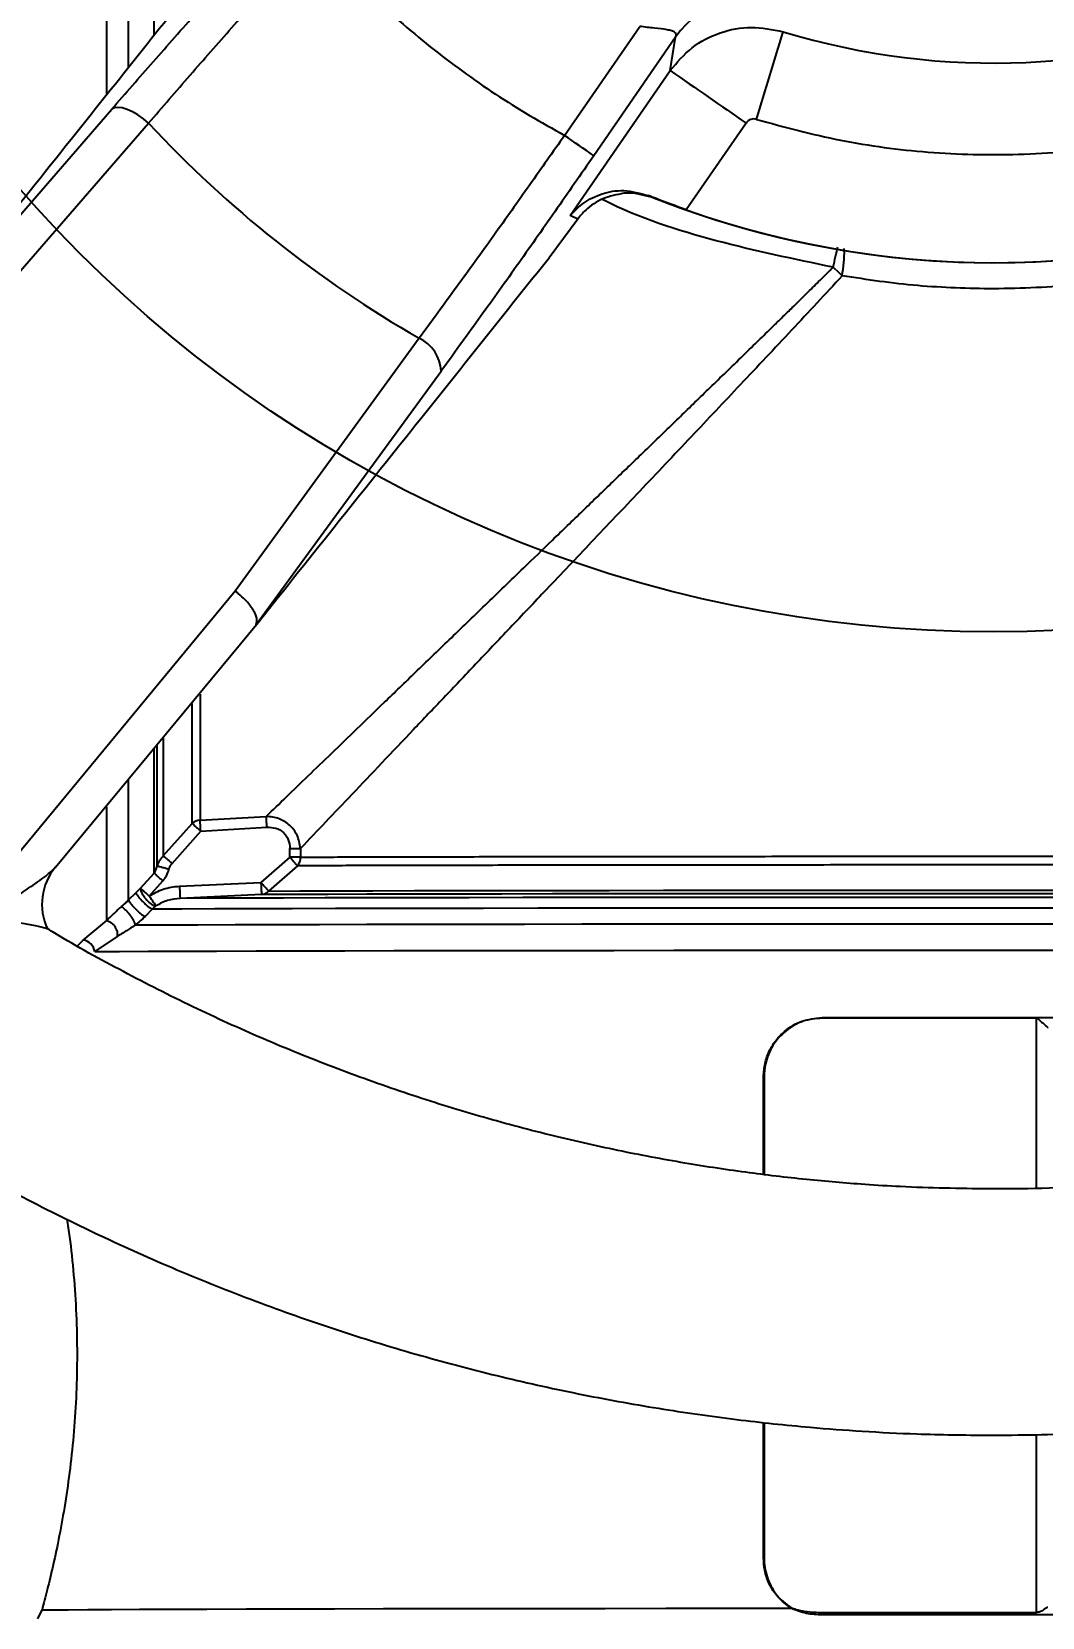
# Model space of a CAD drawing. Header units: millimetres. Extents: x 2180 to 4616, y 795 to 2518.
# Drawn here: x 2909 to 2991.1, y 1013 to 1141.8 of the extents above; entities that cross this region are included whole.
import ezdxf

# ---------------------------------------------------------------- set-up
doc = ezdxf.new("R2010")
doc.units = ezdxf.units.MM
doc.layers.add('AM_5', color=3, linetype='Continuous', lineweight=25)
doc.styles.add('SLDTEXTSTYLE1', font='txt.shx', dxfattribs={"width": 0.7, "bigfont": 'gbcbig.shx'})
doc.dimstyles.new('SLDDIMSTYLE12$0', dxfattribs={"dimtxt": 12, "dimasz": 10, "dimexe": 0, "dimexo": 0.0625, "dimgap": 0.875, "dimtad": 1, "dimdec": 1, "dimlfac": 1.8, "dimrnd": 1e-09, "dimzin": 12, "dimdsep": 46, "dimtxsty": 'SLDTEXTSTYLE1', "dimcen": 0.09, "dimdle": 8.16, "dimclrd": 3, "dimclre": 3, "dimadec": 0, "dimazin": 3, "dimtfac": 1, "dimtdec": 1, "dimtofl": 0, "dimtmove": 0, "dimatfit": 3, "dimfxl": 0, "dimfrac": 2, "dimtolj": 1, "dimlwd": 5, "dimlwe": 5, "dimarcsym": 0})

# ---------------------------------------------------------------- blocks, each defined once
blk = doc.blocks.new('*D55')
at = {"layer": 'AM_5', "color": 3, "lineweight": 5, "transparency": 16777216}
blk.add_line((2986.85, 1196.43), (2798.86, 1196.43), dxfattribs=at)
at = {"layer": 'AM_5', "color": 3, "linetype": 'Continuous', "lineweight": 5, "transparency": 16777216}
for p, q in [((2798.86, 1186.43), (2798.86, 964.81)), ((2941.11, 954.81), (2798.86, 954.81))]:
    blk.add_line(p, q, dxfattribs=at)
at = {"layer": 'AM_5', "color": 3, "transparency": 16777216}
for points in [[(2797.19, 1186.43), (2800.53, 1186.43), (2798.86, 1196.43)], [(2797.19, 964.81), (2800.53, 964.81), (2798.86, 954.81)]]:
    blk.add_solid(points, dxfattribs=at)
at = {"layer": 'Defpoints', "color": 0, "transparency": 16777216}
for p in [(2986.92, 1196.43), (2798.86, 954.81), (2941.17, 954.81)]:
    blk.add_point(p, dxfattribs=at)
at = {"layer": 'AM_5', "color": 0, "transparency": 16777216, "insert": (2791.98, 1022.1), "char_height": 12, "attachment_point": 5, "rotation": 90, "style": 'SLDTEXTSTYLE1'}
blk.add_mtext('\\A1;245', dxfattribs=at)

msp = doc.modelspace()

# ---------------------------------------------------------------- linework, layer by layer
at = {"color": 7, "linetype": 'Continuous', "lineweight": 25}
for p, q in [((2952.303, 1133.381), (2958.414, 1142.235)), ((2961.325, 1141.367), (2954.679, 1131.736)), ((2960.887, 1138.655), (2961.325, 1141.367)), ((2952.754, 1126.868), (2960.887, 1138.655)), ((2898.85, 1116.282), (2915.536, 1135.519)), ((2901.87, 1115.215), (2918.527, 1134.377)), ((2967.049, 1134.388), (2962.185, 1127.341)), ((2958.059, 1128.681), (2957.128, 1128.683)), ((2958.064, 1128.679), (2958.059, 1128.681)), ((2959.477, 1128.344), (2958.064, 1128.679)), ((2959.114, 1128.503), (2959.477, 1128.344)), ((2953.375, 1126.594), (2952.754, 1126.868)), ((2953.375, 1126.594), (2951.047, 1123.456)), ((2974.13, 1122.679), (2974.581, 1122.253)), ((2974.581, 1122.253), (2974.855, 1121.982)), ((2915.771, 1121.073), (2915.777, 1121.073)), ((2915.771, 1121.073), (2915.777, 1121.073)), ((2940.492, 1116.909), (2925.548, 1096.385)), ((2927.272, 1093.678), (2942.283, 1114.247)), ((2925.548, 1096.385), (2903.835, 1070.1)), ((2910.969, 1073.968), (2927.41, 1093.826)), ((2922.706, 1077.771), (2928.083, 1078.09)), ((2919.719, 1074.882), (2922.051, 1077.515)), ((2920.426, 1074.253), (2922.758, 1076.891)), ((2922.758, 1076.891), (2928.135, 1077.212)), ((2929.999, 1074.778), (2929.999, 1075.483)), ((2930.865, 1075.484), (2930.865, 1074.779)), ((2929.999, 1074.778), (2927.645, 1072.729)), ((2930.611, 1074.072), (2928.264, 1072.023)), ((2917.869, 1072.252), (2918.97, 1073.481)), ((2918.576, 1071.617), (2919.677, 1072.849)), ((2921.031, 1072.422), (2927.645, 1072.729)), ((2916.889, 1071.3), (2917.48, 1071.891)), ((2917.48, 1071.891), (2917.869, 1072.252)), ((2918.592, 1071.594), (2918.576, 1071.617)), ((2927.691, 1071.733), (2921.078, 1071.426)), ((2918.825, 1070.551), (2918.234, 1069.959)), ((2919.12, 1070.821), (2918.825, 1070.551)), ((2913.214, 1068.042), (2915.121, 1069.637)), ((2912.753, 1067.565), (2913.214, 1068.042)), ((2915.96, 1068.325), (2914.15, 1067.111)), ((2973.226, 1061.745), (2973.227, 1061.705)), ((2990.648, 1047.879), (2990.648, 1061.708)), ((2968.467, 1049.013), (2968.467, 1056.933)), ((2968.506, 1056.933), (2968.506, 1049.008)), ((2968.466, 1017.866), (2968.466, 1028.883)), ((2968.505, 1028.878), (2968.505, 1017.866)), ((2990.648, 1013.442), (2990.648, 1027.908)), ((2909.538, 1012.932), (2909.866, 1013.646)), ((2970.701, 1013.787), (2970.721, 1013.821)), ((2973.216, 1013.264), (2973.228, 1013.44))]:
    msp.add_line(p, q, dxfattribs=at)
at = {"color": 7, "linetype": 'Continuous', "lineweight": 25, "flags": 128}
for points in [[(2915.121, 1136.703), (2915.121, 1139.707), (2915.121, 1144.841), (2915.121, 1149.941), (2915.121, 1154.984), (2915.121, 1159.946), (2915.121, 1164.804), (2915.121, 1169.535)], [(2916.889, 1138.922), (2916.889, 1138.93), (2916.889, 1144.142), (2916.889, 1149.323), (2916.889, 1154.446), (2916.889, 1159.488), (2916.889, 1164.422), (2916.889, 1169.225)], [(2918.97, 1141.536), (2918.97, 1145.129), (2918.97, 1150.18), (2918.97, 1155.17), (2918.97, 1160.073), (2918.97, 1164.865)], [(2918.527, 1134.377), (2918.097, 1134.734), (2917.651, 1135.046), (2917.206, 1135.304), (2916.778, 1135.497), (2916.383, 1135.618), (2916.036, 1135.663), (2915.75, 1135.629), (2915.536, 1135.519)], [(2922.706, 1088.018), (2922.706, 1086.373), (2922.706, 1083.205), (2922.706, 1080.332), (2922.706, 1077.771)], [(2922.051, 1077.515), (2922.051, 1080.087), (2922.051, 1082.972), (2922.051, 1086.154), (2922.051, 1087.247)], [(2919.719, 1084.425), (2919.719, 1083.5), (2919.719, 1080.316), (2919.719, 1077.439), (2919.719, 1074.882)], [(2918.97, 1073.481), (2918.97, 1075.956), (2918.97, 1078.74), (2918.97, 1081.818), (2918.97, 1083.542)], [(2919.22, 1074.045), (2919.22, 1076.503), (2919.22, 1079.26), (2919.22, 1082.303), (2919.22, 1083.83)], [(2916.889, 1071.3), (2916.889, 1073.787), (2916.889, 1076.59), (2916.889, 1079.695), (2916.889, 1081.014)], [(2915.121, 1069.637), (2915.121, 1071.942), (2915.121, 1074.556), (2915.121, 1077.468), (2915.121, 1078.874)], [(2921.031, 1072.422), (2921.04, 1072.23), (2921.049, 1072.046), (2921.057, 1071.875), (2921.064, 1071.725), (2921.07, 1071.601), (2921.074, 1071.508), (2921.077, 1071.449), (2921.078, 1071.426)], [(2993.788, 1071.513), (2988.593, 1071.513), (2983.391, 1071.513), (2978.208, 1071.512), (2973.07, 1071.51), (2968.001, 1071.508), (2963.027, 1071.505), (2958.173, 1071.501), (2953.463, 1071.496), (2948.92, 1071.49), (2944.567, 1071.484), (2940.426, 1071.478), (2936.516, 1071.47), (2932.857, 1071.462), (2929.468, 1071.454), (2926.365, 1071.445), (2923.564, 1071.436), (2921.078, 1071.426)], [(2993.955, 1071.807), (2989.017, 1071.807), (2984.069, 1071.807), (2979.137, 1071.806), (2974.248, 1071.805), (2969.427, 1071.802), (2964.7, 1071.799), (2960.092, 1071.795), (2955.627, 1071.791), (2951.329, 1071.786), (2947.221, 1071.78), (2943.324, 1071.773), (2939.66, 1071.766), (2936.247, 1071.758), (2933.104, 1071.75), (2930.247, 1071.742), (2927.691, 1071.733)], [(2928.264, 1072.023), (2930.795, 1072.032), (2933.624, 1072.041), (2936.737, 1072.049), (2940.117, 1072.057), (2943.746, 1072.064), (2947.605, 1072.07), (2951.674, 1072.076), (2955.93, 1072.081), (2960.352, 1072.086), (2964.916, 1072.089), (2969.597, 1072.093), (2974.372, 1072.095), (2979.214, 1072.097), (2984.099, 1072.097), (2988.999, 1072.098), (2993.89, 1072.097)], [(2994.882, 1070.642), (2989.736, 1070.643), (2984.578, 1070.643), (2979.432, 1070.642), (2974.322, 1070.64), (2969.271, 1070.638), (2964.303, 1070.635), (2959.441, 1070.632), (2954.707, 1070.627), (2950.123, 1070.622), (2945.71, 1070.616), (2941.49, 1070.61), (2937.481, 1070.603), (2933.701, 1070.596), (2930.17, 1070.588), (2926.901, 1070.579), (2923.912, 1070.57), (2921.216, 1070.561), (2918.825, 1070.551)], [(2994.587, 1069.338), (2989.344, 1069.339), (2984.091, 1069.338), (2978.852, 1069.338), (2973.651, 1069.336), (2968.514, 1069.334), (2963.462, 1069.331), (2958.521, 1069.327), (2953.712, 1069.322), (2949.059, 1069.317), (2944.582, 1069.311), (2940.303, 1069.305), (2936.242, 1069.298), (2932.416, 1069.29), (2928.845, 1069.282), (2925.544, 1069.273), (2922.529, 1069.264), (2919.814, 1069.254), (2917.412, 1069.244)], [(2914.15, 1067.111), (2916.153, 1067.121), (2918.476, 1067.131), (2921.107, 1067.141), (2924.035, 1067.15), (2927.247, 1067.159), (2930.728, 1067.168), (2934.462, 1067.175), (2938.433, 1067.183), (2942.623, 1067.189), (2947.014, 1067.195), (2951.584, 1067.201), (2956.315, 1067.206), (2961.183, 1067.21), (2966.169, 1067.213), (2971.249, 1067.216), (2976.4, 1067.218), (2981.6, 1067.219), (2986.825, 1067.219), (2992.051, 1067.219)], [(2968.467, 1056.933), (2968.472, 1056.933), (2968.477, 1056.933), (2968.482, 1056.933), (2968.487, 1056.933), (2968.492, 1056.933), (2968.497, 1056.933), (2968.501, 1056.933), (2968.506, 1056.933)], [(2968.466, 1017.866), (2968.471, 1017.866), (2968.475, 1017.866), (2968.48, 1017.866), (2968.485, 1017.866), (2968.49, 1017.866), (2968.495, 1017.866), (2968.5, 1017.866), (2968.505, 1017.866)], [(2909.866, 1013.646), (2910.757, 1013.657), (2912.001, 1013.668), (2913.592, 1013.679), (2915.522, 1013.69), (2917.784, 1013.7), (2920.365, 1013.71), (2923.255, 1013.719), (2926.439, 1013.728), (2929.905, 1013.737), (2933.634, 1013.745), (2937.61, 1013.752), (2941.816, 1013.759), (2946.23, 1013.766), (2950.833, 1013.771), (2955.605, 1013.776), (2960.521, 1013.78), (2965.561, 1013.784), (2970.701, 1013.787)]]:
    msp.add_lwpolyline(points, dxfattribs=at)
at = {"color": 7, "linetype": 'Continuous', "lineweight": 25}
msp.add_circle((2987.157, 1198.073), 105, dxfattribs=at)
for centre, radius, start, end in [((2987.157, 1198.073), 58.81, 253.09221, 329.91815), ((2987.157, 1198.061), 75, 250.55137, 332.45778), ((2968.084, 1136.587), 8.278, 72.79245, 144.73438), ((-955.741, 2328.957), 4101.365, 343.070862, 343.174801), ((3660.058, 2141.542), 1222.547, 235.11742, 235.46867), ((2987.157, 1198.13), 93.672, 222.88982, 240.12065), ((2685.318, 745.183), 471.146, 55.13015, 55.48148), ((2987.157, 1198.049), 75, 248.34145, 281.16149), ((2939.226, 1114.124), 3.059, 2.31011, 65.56225), ((2922.746, 1076.705), 1.067, 92.13356, 130.59749), ((2914.532, 1070.951), 4.668, 139.73951, 205.37948), ((2929.837, 1074.737), 1.021, 319.34999, 340.50208), ((2929.731, 1074.777), 1.135, 340.37219, 0.07572), ((2927.632, 1072.559), 0.828, 274.11758, 319.73569), ((2913.06, 1066.951), 1.102, 8.36733, 81.9514)]:
    msp.add_arc(centre, radius, start, end, dxfattribs=at)
for points, knots in [([(2986.724, 1027.83), (2989.284, 1027.855), (2992.865, 1027.889), (2998.134, 1028.168), (3002.598, 1028.504), (3007.914, 1029.069), (3013.483, 1029.842), (3019.297, 1030.853), (3025.268, 1032.109), (3031.344, 1033.619), (3037.482, 1035.39), (3043.647, 1037.424), (3049.811, 1039.724), (3055.948, 1042.289), (3062.036, 1045.119), (3068.055, 1048.213), (3073.988, 1051.568), (3079.817, 1055.18), (3085.527, 1059.045), (3091.103, 1063.159), (3096.53, 1067.517), (3101.795, 1072.111), (3106.887, 1076.935), (3111.792, 1081.983), (3116.499, 1087.246), (3120.996, 1092.716), (3125.275, 1098.384), (3129.323, 1104.241), (3133.133, 1110.278), (3136.695, 1116.484), (3140, 1122.849), (3143.041, 1129.361), (3145.81, 1136.01), (3148.3, 1142.785), (3150.506, 1149.672), (3152.42, 1156.661), (3154.039, 1163.739), (3155.357, 1170.893), (3156.37, 1178.109), (3157.074, 1185.377), (3157.467, 1192.681), (3157.546, 1200.009), (3157.309, 1207.347), (3156.755, 1214.681), (3155.882, 1221.999), (3154.692, 1229.286), (3153.184, 1236.529), (3151.359, 1243.713), (3149.218, 1250.826), (3146.765, 1257.854), (3144, 1264.782), (3140.927, 1271.599), (3137.55, 1278.289), (3133.872, 1284.841), (3129.899, 1291.241), (3125.634, 1297.477), (3121.083, 1303.535), (3116.251, 1309.403), (3111.143, 1315.069), (3105.767, 1320.522), (3100.32, 1325.569), (3094.847, 1330.222), (3089.389, 1334.491), (3083.764, 1338.534), (3077.982, 1342.342), (3072.055, 1345.91), (3065.992, 1349.232), (3059.806, 1352.302), (3053.51, 1355.116), (3047.116, 1357.668), (3040.641, 1359.954), (3034.103, 1361.97), (3027.528, 1363.713), (3020.956, 1365.177), (3014.462, 1366.359), (3008.172, 1367.256), (3002.648, 1367.84), (2997.766, 1368.207), (2992.942, 1368.447), (2986.967, 1368.564), (2981.45, 1368.454), (2976.181, 1368.182), (2971.717, 1367.844), (2966.401, 1367.279), (2960.832, 1366.506), (2955.018, 1365.496), (2949.047, 1364.24), (2942.971, 1362.729), (2936.833, 1360.959), (2930.668, 1358.924), (2924.504, 1356.625), (2918.367, 1354.06), (2912.279, 1351.229), (2906.26, 1348.136), (2900.327, 1344.781), (2894.498, 1341.169), (2888.788, 1337.303), (2883.213, 1333.189), (2877.785, 1328.832), (2872.52, 1324.238), (2867.428, 1319.413), (2862.523, 1314.365), (2857.817, 1309.103), (2853.319, 1303.633), (2849.041, 1297.964), (2844.992, 1292.107), (2841.182, 1286.07), (2837.62, 1279.865), (2834.316, 1273.5), (2831.273, 1266.988), (2828.511, 1260.336), (2826.174, 1254.054), (2824.895, 1249.949), (2824.332, 1248.141)], [0, 0, 0, 0, 0.01020738, 0.01427401, 0.02103699, 0.02805607, 0.03558666, 0.0434511, 0.05157826, 0.05991132, 0.06840986, 0.07704394, 0.08579098, 0.09463359, 0.10355821, 0.11255405, 0.12161242, 0.13072624, 0.1398897, 0.14909794, 0.15834689, 0.16763314, 0.17695375, 0.18630622, 0.19568842, 0.20509849, 0.21453484, 0.22399606, 0.23348097, 0.24298851, 0.25251779, 0.26206801, 0.27163852, 0.28122873, 0.29083816, 0.30046642, 0.31011319, 0.31977821, 0.32946132, 0.33916239, 0.34888138, 0.35861831, 0.36837328, 0.37814642, 0.38793798, 0.39774825, 0.40757761, 0.41742653, 0.42729557, 0.4371854, 0.4470968, 0.45703069, 0.46698816, 0.47697044, 0.48697902, 0.49701559, 0.50708218, 0.51718117, 0.52731537, 0.53748817, 0.54770366, 0.5569145, 0.56612256, 0.57532659, 0.5845258, 0.59371913, 0.60290519, 0.61208206, 0.62124705, 0.63039624, 0.63952364, 0.64861966, 0.65766788, 0.66663751, 0.67546331, 0.68397889, 0.69196332, 0.69760555, 0.70350123, 0.71121989, 0.72142727, 0.72549391, 0.73225688, 0.73927596, 0.74680655, 0.754671, 0.76279816, 0.77113122, 0.77962976, 0.78826384, 0.79701087, 0.80585349, 0.81477811, 0.82377394, 0.83283231, 0.84194614, 0.85110959, 0.86031783, 0.86956679, 0.87885303, 0.88817364, 0.89752611, 0.90690831, 0.91631839, 0.92575473, 0.93521596, 0.94470086, 0.95420841, 0.96373768, 0.97328791, 0.98285841, 0.99244862, 1, 1, 1, 1]), ([(2878.573, 1094.237), (2877.612, 1095.238), (2875.123, 1097.83), (2871.341, 1102.244), (2867.21, 1107.446), (2863.309, 1112.851), (2859.64, 1118.438), (2856.213, 1124.199), (2853.039, 1130.123), (2850.125, 1136.198), (2847.481, 1142.413), (2845.113, 1148.755), (2843.028, 1155.212), (2841.233, 1161.772), (2839.733, 1168.42), (2838.534, 1175.144), (2837.64, 1181.929), (2837.055, 1188.763), (2836.781, 1195.631), (2836.822, 1202.519), (2837.18, 1209.411), (2837.855, 1216.295), (2838.848, 1223.155), (2840.16, 1229.977), (2841.789, 1236.746), (2843.734, 1243.448), (2845.994, 1250.068), (2848.566, 1256.591), (2851.447, 1263.004), (2854.634, 1269.292), (2858.121, 1275.441), (2861.906, 1281.436), (2865.983, 1287.265), (2870.346, 1292.914), (2874.989, 1298.37), (2879.908, 1303.619), (2884.918, 1308.476), (2889.972, 1312.948), (2895.031, 1317.045), (2900.257, 1320.922), (2905.651, 1324.552), (2910.128, 1327.35), (2912.852, 1328.847), (2913.678, 1329.3)], [0, 0, 0, 0, 0.0151775, 0.0393292, 0.0635604, 0.0878663, 0.1122429, 0.1366868, 0.161195, 0.1857649, 0.2103945, 0.2350819, 0.2598255, 0.2846241, 0.3094766, 0.3343824, 0.3593409, 0.3843518, 0.409415, 0.4345306, 0.4596989, 0.4849206, 0.5101965, 0.5355275, 0.5609152, 0.5863611, 0.6118672, 0.6374358, 0.6630699, 0.6887726, 0.714548, 0.7404006, 0.7663359, 0.7923603, 0.8184816, 0.8447092, 0.8710544, 0.8948026, 0.918543, 0.942272, 0.9659875, 0.9896862, 1, 1, 1, 1]), ([(2816.854, 1199.322), (2816.838, 1198.33), (2816.782, 1194.891), (2817.019, 1189.002), (2817.557, 1181.667), (2818.434, 1174.349), (2819.623, 1167.062), (2821.131, 1159.82), (2822.956, 1152.635), (2825.097, 1145.522), (2827.551, 1138.495), (2830.315, 1131.566), (2833.388, 1124.75), (2836.765, 1118.059), (2840.443, 1111.507), (2844.416, 1105.107), (2848.681, 1098.872), (2853.233, 1092.814), (2858.065, 1086.946), (2863.172, 1081.279), (2868.548, 1075.827), (2873.995, 1070.779), (2879.468, 1066.127), (2884.927, 1061.857), (2890.551, 1057.815), (2896.333, 1054.007), (2902.26, 1050.438), (2908.323, 1047.116), (2914.509, 1044.046), (2920.805, 1041.233), (2927.199, 1038.681), (2933.674, 1036.395), (2940.212, 1034.378), (2946.787, 1032.636), (2953.36, 1031.171), (2959.853, 1029.989), (2966.143, 1029.093), (2971.667, 1028.508), (2976.549, 1028.143), (2981.374, 1027.895), (2984.788, 1027.853), (2986.724, 1027.83)], [0, 0, 0, 0, 0.01109766, 0.03845632, 0.06586598, 0.09332727, 0.12084104, 0.14840835, 0.17603052, 0.20370911, 0.23144601, 0.25924341, 0.28710389, 0.31503048, 0.34302669, 0.37109662, 0.39924508, 0.42747773, 0.45580122, 0.48422349, 0.51275401, 0.54140426, 0.56723687, 0.59306169, 0.61887522, 0.6446752, 0.67045871, 0.69622182, 0.72195917, 0.74766321, 0.77332291, 0.7989215, 0.8244321, 0.84980864, 0.87496476, 0.89971751, 0.9236002, 0.94599323, 0.96181736, 0.97835234, 1, 1, 1, 1]), ([(2967.893, 1134.685), (2970.157, 1134.072), (2974.736, 1132.833), (2981.881, 1131.908), (2989.248, 1131.713), (2996.737, 1132.372), (3004.21, 1133.902), (3011.492, 1136.296), (3018.451, 1139.513), (3024.958, 1143.492), (3030.884, 1148.118), (3036.138, 1153.286), (3040.732, 1158.836), (3043.235, 1162.866), (3044.472, 1164.859)], [0, 0, 0, 0, 0.079193, 0.1601594, 0.2427828, 0.3278545, 0.4136411, 0.5, 0.5863536, 0.6721403, 0.7572171, 0.8398354, 0.9208043, 1, 1, 1, 1]), ([(3131.454, 1156.102), (3131.153, 1155.04), (3130.217, 1151.735), (3128.31, 1146.284), (3125.752, 1139.756), (3122.867, 1133.345), (3119.682, 1127.057), (3116.194, 1120.908), (3112.409, 1114.912), (3108.333, 1109.083), (3103.97, 1103.434), (3099.326, 1097.979), (3094.407, 1092.729), (3089.397, 1087.873), (3084.343, 1083.401), (3079.285, 1079.303), (3074.056, 1075.429), (3068.669, 1071.787), (3063.133, 1068.384), (3057.46, 1065.226), (3051.663, 1062.319), (3045.755, 1059.668), (3039.752, 1057.279), (3033.669, 1055.157), (3027.53, 1053.304), (3021.363, 1051.726), (3015.218, 1050.427), (3009.209, 1049.415), (3003.643, 1048.704), (2998.797, 1048.259), (2994.327, 1047.981), (2990.422, 1047.843), (2987.823, 1047.834), (2986.775, 1047.83)], [0, 0, 0, 0, 0.0170783, 0.0531439, 0.089298, 0.1255445, 0.1618882, 0.1983346, 0.2348901, 0.2715626, 0.3083611, 0.3452967, 0.3823824, 0.4196345, 0.4532144, 0.4867833, 0.5203362, 0.5538698, 0.5873798, 0.6208602, 0.654303, 0.6876965, 0.7210233, 0.7542563, 0.7873511, 0.8202281, 0.8527303, 0.8844984, 0.9144909, 0.939551, 0.9597807, 0.9837802, 1, 1, 1, 1]), ([(2915.536, 1135.519), (2916.651, 1136.8), (2918.882, 1139.363), (2922.424, 1143.361), (2926.066, 1147.428), (2928.549, 1150.157), (2929.794, 1151.526)], [0, 0, 0, 0, 0.2492462, 0.4987214, 0.7485201, 1, 1, 1, 1]), ([(2918.527, 1134.377), (2919.641, 1135.67), (2921.828, 1138.207), (2925.237, 1142.093), (2928.596, 1145.881), (2930.831, 1148.368), (2931.926, 1149.587)], [0, 0, 0, 0, 0.2645644, 0.5194287, 0.7645782, 1, 1, 1, 1]), ([(2898.965, 1116.449), (2903.381, 1121.984), (2911.267, 1131.87), (2919.202, 1141.816), (2922.693, 1146.192)], [0, 0, 0, 0, 0.56000043, 1, 1, 1, 1]), ([(2961.325, 1141.367), (2961.352, 1141.442), (2961.404, 1141.588), (2961.288, 1141.76), (2961.025, 1141.883), (2960.502, 1141.998), (2959.615, 1142.084), (2958.818, 1142.184), (2958.414, 1142.235)], [0, 0, 0, 0, 0.1251651, 0.2440023, 0.362149, 0.4834229, 0.7377951, 1, 1, 1, 1]), ([(2960.887, 1138.655), (2961.442, 1139.311), (2962.554, 1140.626), (2964.895, 1141.817), (2967.486, 1142.331), (2969.196, 1141.981), (2970.053, 1141.805)], [0, 0, 0, 0, 0.248705, 0.4981896, 0.7483774, 1, 1, 1, 1]), ([(2967.893, 1134.685), (2967.814, 1134.702), (2967.657, 1134.734), (2967.418, 1134.685), (2967.202, 1134.573), (2967.1, 1134.45), (2967.049, 1134.388)], [0, 0, 0, 0, 0.2507416, 0.5006286, 0.7498502, 1, 1, 1, 1]), ([(2952.303, 1133.381), (2951.363, 1132.039), (2949.442, 1129.302), (2946.506, 1125.179), (2943.484, 1120.985), (2941.502, 1118.284), (2940.492, 1116.909)], [0, 0, 0, 0, 0.2354209, 0.48057, 0.7354347, 1, 1, 1, 1]), ([(2954.679, 1131.736), (2953.625, 1130.215), (2951.525, 1127.182), (2948.38, 1122.719), (2945.279, 1118.37), (2943.281, 1115.621), (2942.283, 1114.247)], [0, 0, 0, 0, 0.2514799, 0.5012785, 0.7507527, 1, 1, 1, 1]), ([(2952.754, 1126.868), (2953.108, 1127.241), (2953.815, 1127.984), (2955.307, 1128.692), (2957.083, 1129.049), (2958.437, 1128.685), (2959.114, 1128.503)], [0, 0, 0, 0, 0.2505535, 0.5002592, 0.7500542, 1, 1, 1, 1]), ([(2957.128, 1128.683), (2956.541, 1128.569), (2955.368, 1128.343), (2954.137, 1127.504), (2953.581, 1126.84), (2953.375, 1126.594)], [0, 0, 0, 0, 0.3869803, 0.7723493, 1, 1, 1, 1]), ([(2974.13, 1122.679), (2970.95, 1123.34), (2964.604, 1124.658), (2958.333, 1126.673), (2955.398, 1128.163), (2955.348, 1128.188)], [0, 0, 0, 0, 0.4968488, 0.9914439, 1, 1, 1, 1]), ([(2962.185, 1127.341), (2961.353, 1127.644), (2960.286, 1128.032), (2959.324, 1128.419), (2959.114, 1128.503)], [0, 0, 0, 0, 0.7808049, 1, 1, 1, 1]), ([(2974.13, 1122.679), (2974.192, 1122.984), (2974.318, 1123.612), (2974.441, 1124.067), (2974.504, 1124.301)], [0, 0, 0, 0, 0.4857374, 1, 1, 1, 1]), ([(2974.855, 1121.982), (2974.904, 1122.34), (2975.007, 1123.083), (2975.051, 1123.885), (2975.014, 1124.155), (2975.006, 1124.213)], [0, 0, 0, 0, 0.4219411, 0.8761108, 1, 1, 1, 1]), ([(2927.41, 1093.826), (2931.809, 1099.341), (2939.665, 1109.189), (2947.569, 1119.096), (2951.047, 1123.456)], [0, 0, 0, 0, 0.5600002, 1, 1, 1, 1]), ([(2928.083, 1078.09), (2928.618, 1078.607), (2929.706, 1079.658), (2931.487, 1081.376), (2933.406, 1083.228), (2935.473, 1085.224), (2937.74, 1087.413), (2940.229, 1089.814), (2942.96, 1092.448), (2945.891, 1095.277), (2948.699, 1097.988), (2951.348, 1100.545), (2953.762, 1102.876), (2956.217, 1105.249), (2958.72, 1107.669), (2960.797, 1109.679), (2962.459, 1111.289), (2963.673, 1112.467), (2964.948, 1113.703), (2966.282, 1115), (2967.372, 1116.06), (2968.213, 1116.879), (2968.805, 1117.455), (2969.451, 1118.086), (2970.152, 1118.771), (2971.077, 1119.675), (2972.095, 1120.674), (2973.075, 1121.638), (2973.679, 1122.234), (2973.993, 1122.544), (2974.094, 1122.643), (2974.13, 1122.679)], [0, 0, 0, 0, 0.046815, 0.0951103, 0.144924, 0.1962908, 0.2492415, 0.3076599, 0.3687368, 0.4324948, 0.4989523, 0.5474914, 0.5980276, 0.6477144, 0.6969811, 0.7488148, 0.7716581, 0.7956054, 0.8206552, 0.8468061, 0.8740566, 0.8845335, 0.8960667, 0.9086554, 0.922299, 0.9369964, 0.9626405, 0.9816845, 0.994136, 0.9978912, 1, 1, 1, 1]), ([(2974.855, 1121.982), (2973.484, 1120.508), (2970.722, 1117.537), (2966.622, 1113.181), (2962.498, 1108.811), (2958.452, 1104.538), (2954.534, 1100.404), (2951.027, 1096.708), (2947.895, 1093.409), (2945.1, 1090.467), (2942.485, 1087.714), (2939.054, 1084.103), (2935.015, 1079.854), (2932.214, 1076.905), (2930.865, 1075.484)], [0, 0, 0, 0, 0.0838137, 0.1688192, 0.2514311, 0.3390822, 0.4223802, 0.5013551, 0.5674319, 0.6310507, 0.6922419, 0.7510397, 0.8801277, 1, 1, 1, 1]), ([(2987.157, 1120.918), (2985.095, 1120.964), (2980.943, 1121.055), (2976.893, 1121.672), (2974.855, 1121.982)], [0, 0, 0, 0, 0.4968173, 1, 1, 1, 1]), ([(3000.794, 1122.228), (2998.55, 1121.847), (2994.073, 1121.088), (2989.458, 1120.975), (2987.157, 1120.918)], [0, 0, 0, 0, 0.50133664, 1, 1, 1, 1]), ([(2927.272, 1093.678), (2927.308, 1093.831), (2927.364, 1094.065), (2927.208, 1094.513), (2926.942, 1095.006), (2926.471, 1095.591), (2925.958, 1096.063), (2925.667, 1096.295), (2925.578, 1096.362), (2925.548, 1096.385)], [0, 0, 0, 0, 0.2389954, 0.3678324, 0.4996781, 0.7489725, 0.9246806, 0.9739408, 1, 1, 1, 1]), ([(2927.41, 1093.826), (2927.386, 1093.797), (2927.337, 1093.736), (2927.287, 1093.678), (2927.267, 1093.661), (2927.266, 1093.665), (2927.271, 1093.675), (2927.272, 1093.678)], [0, 0, 0, 0, 0.3325712, 0.6879646, 0.8313814, 0.949784, 1, 1, 1, 1]), ([(2922.758, 1076.891), (2922.753, 1076.979), (2922.742, 1077.159), (2922.727, 1077.41), (2922.715, 1077.627), (2922.709, 1077.724), (2922.706, 1077.771)], [0, 0, 0, 0, 0.2454242, 0.5000022, 0.7589463, 1, 1, 1, 1]), ([(2930.865, 1075.484), (2930.798, 1075.853), (2930.671, 1076.56), (2930.01, 1077.408), (2929.122, 1077.973), (2928.438, 1078.05), (2928.083, 1078.09)], [0, 0, 0, 0, 0.2663901, 0.5098892, 0.7453095, 1, 1, 1, 1]), ([(2928.135, 1077.212), (2928.13, 1077.299), (2928.119, 1077.478), (2928.104, 1077.728), (2928.091, 1077.945), (2928.086, 1078.043), (2928.083, 1078.09)], [0, 0, 0, 0, 0.2454989, 0.5000768, 0.7546143, 1, 1, 1, 1]), ([(2922.051, 1077.515), (2922.083, 1077.487), (2922.147, 1077.43), (2922.316, 1077.281), (2922.524, 1077.097), (2922.678, 1076.962), (2922.758, 1076.891)], [0, 0, 0, 0, 0.2436742, 0.4995317, 0.7402218, 1, 1, 1, 1]), ([(2928.135, 1077.212), (2928.379, 1077.204), (2928.745, 1077.193), (2929.189, 1076.997), (2929.479, 1076.787), (2929.712, 1076.516), (2929.942, 1076.09), (2929.976, 1075.726), (2929.999, 1075.483)], [0, 0, 0, 0, 0.2521275, 0.3779391, 0.5007289, 0.6233866, 0.7488517, 1, 1, 1, 1]), ([(2905.151, 1069.723), (2905.548, 1069.991), (2906.418, 1070.577), (2907.693, 1071.504), (2909.06, 1072.45), (2910.286, 1073.291), (2910.769, 1073.77), (2910.969, 1073.968)], [0, 0, 0, 0, 0.1731069, 0.3790677, 0.5833991, 0.8278545, 1, 1, 1, 1]), ([(2918.97, 1073.481), (2919.022, 1073.561), (2919.136, 1073.736), (2919.19, 1073.936), (2919.22, 1074.045)], [0, 0, 0, 0, 0.4552726, 1, 1, 1, 1]), ([(2919.22, 1074.045), (2919.283, 1074.212), (2919.399, 1074.52), (2919.619, 1074.769), (2919.719, 1074.882)], [0, 0, 0, 0, 0.5425488, 1, 1, 1, 1]), ([(2920.177, 1073.784), (2920.065, 1073.815), (2919.833, 1073.877), (2919.528, 1073.96), (2919.3, 1074.022), (2919.246, 1074.037), (2919.22, 1074.045)], [0, 0, 0, 0, 0.2417518, 0.499999, 0.7582468, 1, 1, 1, 1]), ([(2920.426, 1074.253), (2920.353, 1074.318), (2920.201, 1074.453), (2919.991, 1074.64), (2919.815, 1074.796), (2919.751, 1074.854), (2919.719, 1074.882)], [0, 0, 0, 0, 0.238008, 0.4918756, 0.7501051, 1, 1, 1, 1]), ([(2920.177, 1073.784), (2920.205, 1073.871), (2920.261, 1074.042), (2920.372, 1074.183), (2920.426, 1074.253)], [0, 0, 0, 0, 0.5061903, 1, 1, 1, 1]), ([(2930.611, 1074.072), (2930.584, 1074.104), (2930.526, 1074.17), (2930.377, 1074.342), (2930.196, 1074.551), (2930.064, 1074.703), (2929.999, 1074.778)], [0, 0, 0, 0, 0.2438677, 0.49954771, 0.75547028, 1, 1, 1, 1]), ([(3046.265, 1074.061), (3044.9, 1074.067), (3042.17, 1074.078), (3036.763, 1074.093), (3030.515, 1074.107), (3023.444, 1074.119), (3015.705, 1074.128), (3007.437, 1074.135), (2998.793, 1074.14), (2989.934, 1074.142), (2981.023, 1074.142), (2972.226, 1074.138), (2963.705, 1074.133), (2955.62, 1074.125), (2948.114, 1074.115), (2941.351, 1074.102), (2935.361, 1074.088), (2932.195, 1074.077), (2930.611, 1074.072)], [0, 0, 0, 0, 0.0625, 0.125, 0.1875, 0.25, 0.3125001, 0.3750001, 0.4375001, 0.5000001, 0.5625001, 0.6250001, 0.6875001, 0.75, 0.8125, 0.875, 0.9375, 1, 1, 1, 1]), ([(2918.97, 1073.481), (2919, 1073.455), (2919.061, 1073.4), (2919.23, 1073.248), (2919.442, 1073.059), (2919.6, 1072.918), (2919.677, 1072.849)], [0, 0, 0, 0, 0.2380919, 0.4920716, 0.750311, 1, 1, 1, 1]), ([(2919.677, 1072.849), (2919.783, 1072.983), (2920.004, 1073.265), (2920.117, 1073.606), (2920.177, 1073.784)], [0, 0, 0, 0, 0.4756659, 1, 1, 1, 1]), ([(2927.645, 1072.729), (2927.711, 1072.654), (2927.845, 1072.501), (2928.028, 1072.292), (2928.179, 1072.12), (2928.236, 1072.055), (2928.264, 1072.023)], [0, 0, 0, 0, 0.2440869, 0.5, 0.7559131, 1, 1, 1, 1]), ([(2927.645, 1072.729), (2927.651, 1072.605), (2927.66, 1072.415), (2927.67, 1072.186), (2927.678, 1072.027), (2927.684, 1071.899), (2927.689, 1071.773), (2927.69, 1071.748), (2927.691, 1071.733)], [0, 0, 0, 0, 0.23988085, 0.36868246, 0.50010638, 0.63151483, 0.76027185, 1, 1, 1, 1]), ([(2916.301, 1070.743), (2916.404, 1070.835), (2916.601, 1071.008), (2916.797, 1071.207), (2916.889, 1071.3)], [0, 0, 0, 0, 0.5295864, 1, 1, 1, 1]), ([(2916.889, 1071.3), (2916.909, 1071.257), (2916.95, 1071.17), (2917.097, 1070.972), (2917.281, 1070.758), (2917.484, 1070.546), (2917.696, 1070.344), (2917.91, 1070.162), (2918.107, 1070.017), (2918.192, 1069.978), (2918.234, 1069.959)], [0, 0, 0, 0, 0.13092068, 0.26204689, 0.38670586, 0.50000002, 0.61329416, 0.73795311, 0.86907932, 1, 1, 1, 1]), ([(2917.48, 1071.891), (2917.501, 1071.848), (2917.541, 1071.761), (2917.688, 1071.563), (2917.872, 1071.349), (2918.075, 1071.138), (2918.287, 1070.936), (2918.5, 1070.754), (2918.697, 1070.609), (2918.782, 1070.57), (2918.825, 1070.551)], [0, 0, 0, 0, 0.131037, 0.2621403, 0.3866575, 0.4997396, 0.6131643, 0.7379157, 0.8690833, 1, 1, 1, 1]), ([(2917.869, 1072.252), (2917.871, 1072.195), (2917.875, 1072.081), (2917.968, 1071.849), (2918.114, 1071.597), (2918.247, 1071.434), (2918.313, 1071.353)], [0, 0, 0, 0, 0.25, 0.5, 0.75, 1, 1, 1, 1]), ([(2917.869, 1072.252), (2917.899, 1072.224), (2917.961, 1072.168), (2918.133, 1072.014), (2918.345, 1071.824), (2918.5, 1071.685), (2918.576, 1071.617)], [0, 0, 0, 0, 0.24378911, 0.49999481, 0.7562033, 1, 1, 1, 1]), ([(2918.314, 1071.353), (2918.385, 1071.277), (2918.528, 1071.124), (2918.752, 1070.952), (2918.962, 1070.838), (2919.067, 1070.827), (2919.12, 1070.821)], [0, 0, 0, 0, 0.25, 0.5, 0.75, 1, 1, 1, 1]), ([(2918.576, 1071.617), (2918.943, 1071.83), (2919.705, 1072.271), (2920.579, 1072.371), (2921.031, 1072.422)], [0, 0, 0, 0, 0.4826701, 1, 1, 1, 1]), ([(2919.12, 1070.821), (2919.101, 1070.85), (2919.06, 1070.909), (2918.936, 1071.09), (2918.775, 1071.326), (2918.652, 1071.505), (2918.592, 1071.594)], [0, 0, 0, 0, 0.2352392, 0.4885379, 0.7480169, 1, 1, 1, 1]), ([(2921.078, 1071.426), (2920.731, 1071.389), (2920.039, 1071.317), (2919.425, 1070.986), (2919.12, 1070.821)], [0, 0, 0, 0, 0.5026251, 1, 1, 1, 1]), ([(2915.121, 1069.637), (2915.285, 1069.795), (2915.539, 1070.041), (2915.94, 1070.423), (2916.191, 1070.646), (2916.301, 1070.743)], [0, 0, 0, 0, 0.50740932, 0.78580851, 1, 1, 1, 1]), ([(2916.301, 1070.743), (2916.351, 1070.717), (2916.451, 1070.664), (2916.643, 1070.496), (2916.836, 1070.289), (2917.013, 1070.066), (2917.171, 1069.836), (2917.302, 1069.606), (2917.395, 1069.39), (2917.406, 1069.293), (2917.412, 1069.244)], [0, 0, 0, 0, 0.1310483, 0.2625369, 0.3881864, 0.5032326, 0.6148558, 0.7377661, 0.8681392, 1, 1, 1, 1]), ([(2910.314, 1068.95), (2910.314, 1068.95), (2910.323, 1068.947), (2910.122, 1069.012), (2909.343, 1069.2), (2908.131, 1069.414), (2906.711, 1069.599), (2905.669, 1069.682), (2905.151, 1069.723)], [0, 0, 0, 0, 0.0052274, 0.1258242, 0.3272801, 0.5489619, 0.7757262, 1, 1, 1, 1]), ([(2986.775, 1047.83), (2984.374, 1047.867), (2981.016, 1047.919), (2976.073, 1048.223), (2971.883, 1048.58), (2966.897, 1049.171), (2961.675, 1049.971), (2956.23, 1051.009), (2950.641, 1052.292), (2944.962, 1053.831), (2939.234, 1055.629), (2933.49, 1057.689), (2927.761, 1060.014), (2922.066, 1062.597), (2916.445, 1065.465), (2912.522, 1067.597), (2910.519, 1068.839), (2910.319, 1068.963)], [0, 0, 0, 0, 0.089708, 0.1255093, 0.1850415, 0.2468399, 0.3131505, 0.3824082, 0.4539863, 0.5273844, 0.6022463, 0.6783085, 0.7553722, 0.8332846, 0.9119262, 0.9912022, 1, 1, 1, 1]), ([(2915.121, 1069.637), (2915.189, 1069.615), (2915.325, 1069.571), (2915.517, 1069.445), (2915.683, 1069.285), (2915.814, 1069.104), (2915.906, 1068.915), (2915.964, 1068.721), (2915.988, 1068.52), (2915.969, 1068.391), (2915.96, 1068.325)], [0, 0, 0, 0, 0.1325008, 0.2662233, 0.397443, 0.5228319, 0.639905, 0.7518665, 0.872167, 1, 1, 1, 1]), ([(2917.412, 1069.244), (2917.179, 1069.087), (2916.608, 1068.702), (2916.201, 1068.465), (2915.96, 1068.325)], [0, 0, 0, 0, 0.4080088, 1, 1, 1, 1]), ([(2918.234, 1069.959), (2918.106, 1069.836), (2917.842, 1069.581), (2917.558, 1069.359), (2917.412, 1069.244)], [0, 0, 0, 0, 0.4845227, 1, 1, 1, 1]), ([(2968.467, 1056.933), (2968.491, 1057.3), (2968.538, 1058.037), (2968.919, 1059.065), (2969.468, 1059.946), (2970.312, 1060.811), (2971.557, 1061.573), (2972.663, 1061.687), (2973.226, 1061.745)], [0, 0, 0, 0, 0.1449549, 0.2910724, 0.4299257, 0.5563605, 0.7741136, 1, 1, 1, 1]), ([(2973.227, 1061.705), (2972.708, 1061.655), (2971.655, 1061.553), (2970.241, 1060.745), (2969.161, 1059.532), (2968.588, 1058.18), (2968.53, 1057.287), (2968.506, 1056.933)], [0, 0, 0, 0, 0.2102351, 0.4264966, 0.6435643, 0.8586814, 1, 1, 1, 1]), ([(2990.648, 1061.708), (2990.184, 1061.708), (2987.684, 1061.708), (2983.395, 1061.708), (2978.04, 1061.707), (2974.753, 1061.706), (2973.227, 1061.705)], [0, 0, 0, 0, 0.0795402, 0.4291267, 0.7348427, 1, 1, 1, 1]), ([(2987.157, 1061.748), (2989.589, 1061.748), (2994.435, 1061.748), (3001.613, 1061.747), (3007.459, 1061.746), (3012.017, 1061.744), (3015.364, 1061.743), (3018.64, 1061.741), (3021.838, 1061.739), (3024.953, 1061.737), (3028.907, 1061.734), (3033.701, 1061.73), (3039.256, 1061.724), (3044.605, 1061.717), (3048.309, 1061.712), (3049.982, 1061.708), (3050.188, 1061.708)], [0, 0, 0, 0, 0.0993144, 0.1978776, 0.2956897, 0.3443268, 0.392776, 0.4410372, 0.4891105, 0.5369958, 0.5846933, 0.6760062, 0.7731133, 0.8760137, 0.9847067, 1, 1, 1, 1]), ([(2990.648, 1061.708), (2990.656, 1061.707), (2990.688, 1061.701), (2990.792, 1061.611), (2991.011, 1061.425), (2991.272, 1061.188), (2991.471, 1061.02), (2991.558, 1060.956), (2991.581, 1060.949), (2991.588, 1060.947)], [0, 0, 0, 0, 0.01466654, 0.06290574, 0.25281855, 0.57963747, 0.77594378, 0.93489755, 1, 1, 1, 1]), ([(2911.883, 1045.401), (2911.958, 1044.919), (2912.179, 1043.482), (2912.449, 1040.864), (2912.674, 1037.652), (2912.702, 1035.466), (2912.716, 1034.377)], [0, 0, 0, 0, 0.1455268, 0.4334455, 0.7177855, 1, 1, 1, 1]), ([(2912.716, 1034.377), (2912.703, 1033.331), (2912.677, 1031.234), (2912.472, 1028.133), (2912.159, 1025.124), (2911.748, 1022.266), (2911.273, 1019.619), (2910.773, 1017.264), (2910.283, 1015.213), (2910.005, 1014.167), (2909.866, 1013.646)], [0, 0, 0, 0, 0.1214856, 0.2437954, 0.3676184, 0.4931071, 0.6198103, 0.7472252, 0.8740914, 1, 1, 1, 1]), ([(2970.701, 1013.787), (2970.328, 1014.068), (2969.612, 1014.61), (2968.917, 1015.711), (2968.529, 1016.81), (2968.486, 1017.531), (2968.466, 1017.866)], [0, 0, 0, 0, 0.2893167, 0.5568608, 0.7943592, 1, 1, 1, 1]), ([(2968.505, 1017.866), (2968.517, 1017.606), (2968.542, 1017.084), (2968.737, 1016.324), (2969.043, 1015.606), (2969.476, 1014.929), (2970.029, 1014.31), (2970.491, 1013.984), (2970.721, 1013.821)], [0, 0, 0, 0, 0.1613102, 0.3226214, 0.4839277, 0.6452256, 0.8226208, 1, 1, 1, 1]), ([(2970.701, 1013.787), (2971.109, 1013.632), (2971.917, 1013.326), (2972.786, 1013.285), (2973.216, 1013.264)], [0, 0, 0, 0, 0.5043797, 1, 1, 1, 1]), ([(2970.721, 1013.821), (2970.844, 1013.776), (2971.444, 1013.559), (2972.299, 1013.464), (2973.017, 1013.445), (2973.228, 1013.44)], [0, 0, 0, 0, 0.1536637, 0.751965, 1, 1, 1, 1]), ([(2973.228, 1013.44), (2973.511, 1013.44), (2975.896, 1013.441), (2980.149, 1013.442), (2985.69, 1013.442), (2989.098, 1013.442), (2990.648, 1013.442)], [0, 0, 0, 0, 0.0492708, 0.4154482, 0.7342272, 1, 1, 1, 1]), ([(2991.566, 1013.856), (2991.534, 1013.846), (2991.465, 1013.824), (2991.256, 1013.689), (2991.015, 1013.538), (2990.79, 1013.451), (2990.683, 1013.444), (2990.648, 1013.442)], [0, 0, 0, 0, 0.2023767, 0.447822, 0.7585731, 0.9199388, 1, 1, 1, 1]), ([(2973.216, 1013.264), (2976.241, 1013.265), (2982.277, 1013.267), (2991.43, 1013.267), (3000.472, 1013.266), (3009.3, 1013.263), (3017.792, 1013.258), (3024.636, 1013.253), (3030.093, 1013.248), (3034.446, 1013.243), (3038.904, 1013.238), (3043.383, 1013.231), (3047.516, 1013.224), (3051.257, 1013.216), (3054.575, 1013.208), (3057.61, 1013.199), (3060.263, 1013.189), (3062.497, 1013.179), (3063.475, 1013.171), (3063.975, 1013.167)], [0, 0, 0, 0, 0.0746907, 0.1490623, 0.2231148, 0.2968479, 0.3702616, 0.4433557, 0.4832428, 0.5266364, 0.5735359, 0.623941, 0.6778511, 0.7254581, 0.7754993, 0.8279744, 0.882883, 0.940225, 1, 1, 1, 1])]:
    msp.add_open_spline(points, degree=3, knots=knots, dxfattribs=at)
for points in [[(2931.926, 1149.587), (2933.403, 1147.979), (2936.357, 1144.764), (2939.713, 1141.971), (2941.391, 1140.574)], [(2941.391, 1140.574), (2943.13, 1139.254), (2946.607, 1136.612), (2950.404, 1134.458), (2952.303, 1133.381)], [(2929.999, 1075.483), (2930.086, 1075.483), (2930.261, 1075.483), (2930.504, 1075.484), (2930.717, 1075.484), (2930.816, 1075.484), (2930.865, 1075.484)], [(2930.865, 1074.779), (2930.816, 1074.779), (2930.717, 1074.778), (2930.504, 1074.778), (2930.261, 1074.778), (2930.086, 1074.778), (2929.999, 1074.778)], [(2930.865, 1074.779), (2932.441, 1074.784), (2935.594, 1074.795), (2941.557, 1074.809), (2948.289, 1074.821), (2955.762, 1074.831), (2963.811, 1074.839), (2972.293, 1074.845), (2981.051, 1074.848), (2989.922, 1074.848), (2998.741, 1074.846), (3007.346, 1074.842), (3015.577, 1074.835), (3023.281, 1074.825), (3030.321, 1074.814), (3036.54, 1074.8), (3041.923, 1074.785), (3044.641, 1074.774), (3046, 1074.768)], [(2973.226, 1061.745), (2975.534, 1061.746), (2980.15, 1061.748), (2984.821, 1061.748), (2987.157, 1061.748)]]:
    msp.add_open_spline(points, degree=3, dxfattribs=at)

# ---------------------------------------------------------------- dimensions: what is measured, and where the dimension line sits
at = {"layer": 'AM_5'}
dim = msp.add_linear_dim(base=(2798.859, 954.813), p1=(2986.915, 1196.425), p2=(2941.17, 954.813), angle=90, text='245', dimstyle='SLDDIMSTYLE12$0', override={"dimlfac": 1}, dxfattribs=at)
dim.commit()
dim.dimension.update_dxf_attribs({"geometry": '*D55', "text_midpoint": (2798.859, 1022.095), "dimtype": 160})

doc.saveas('drawing.dxf')
